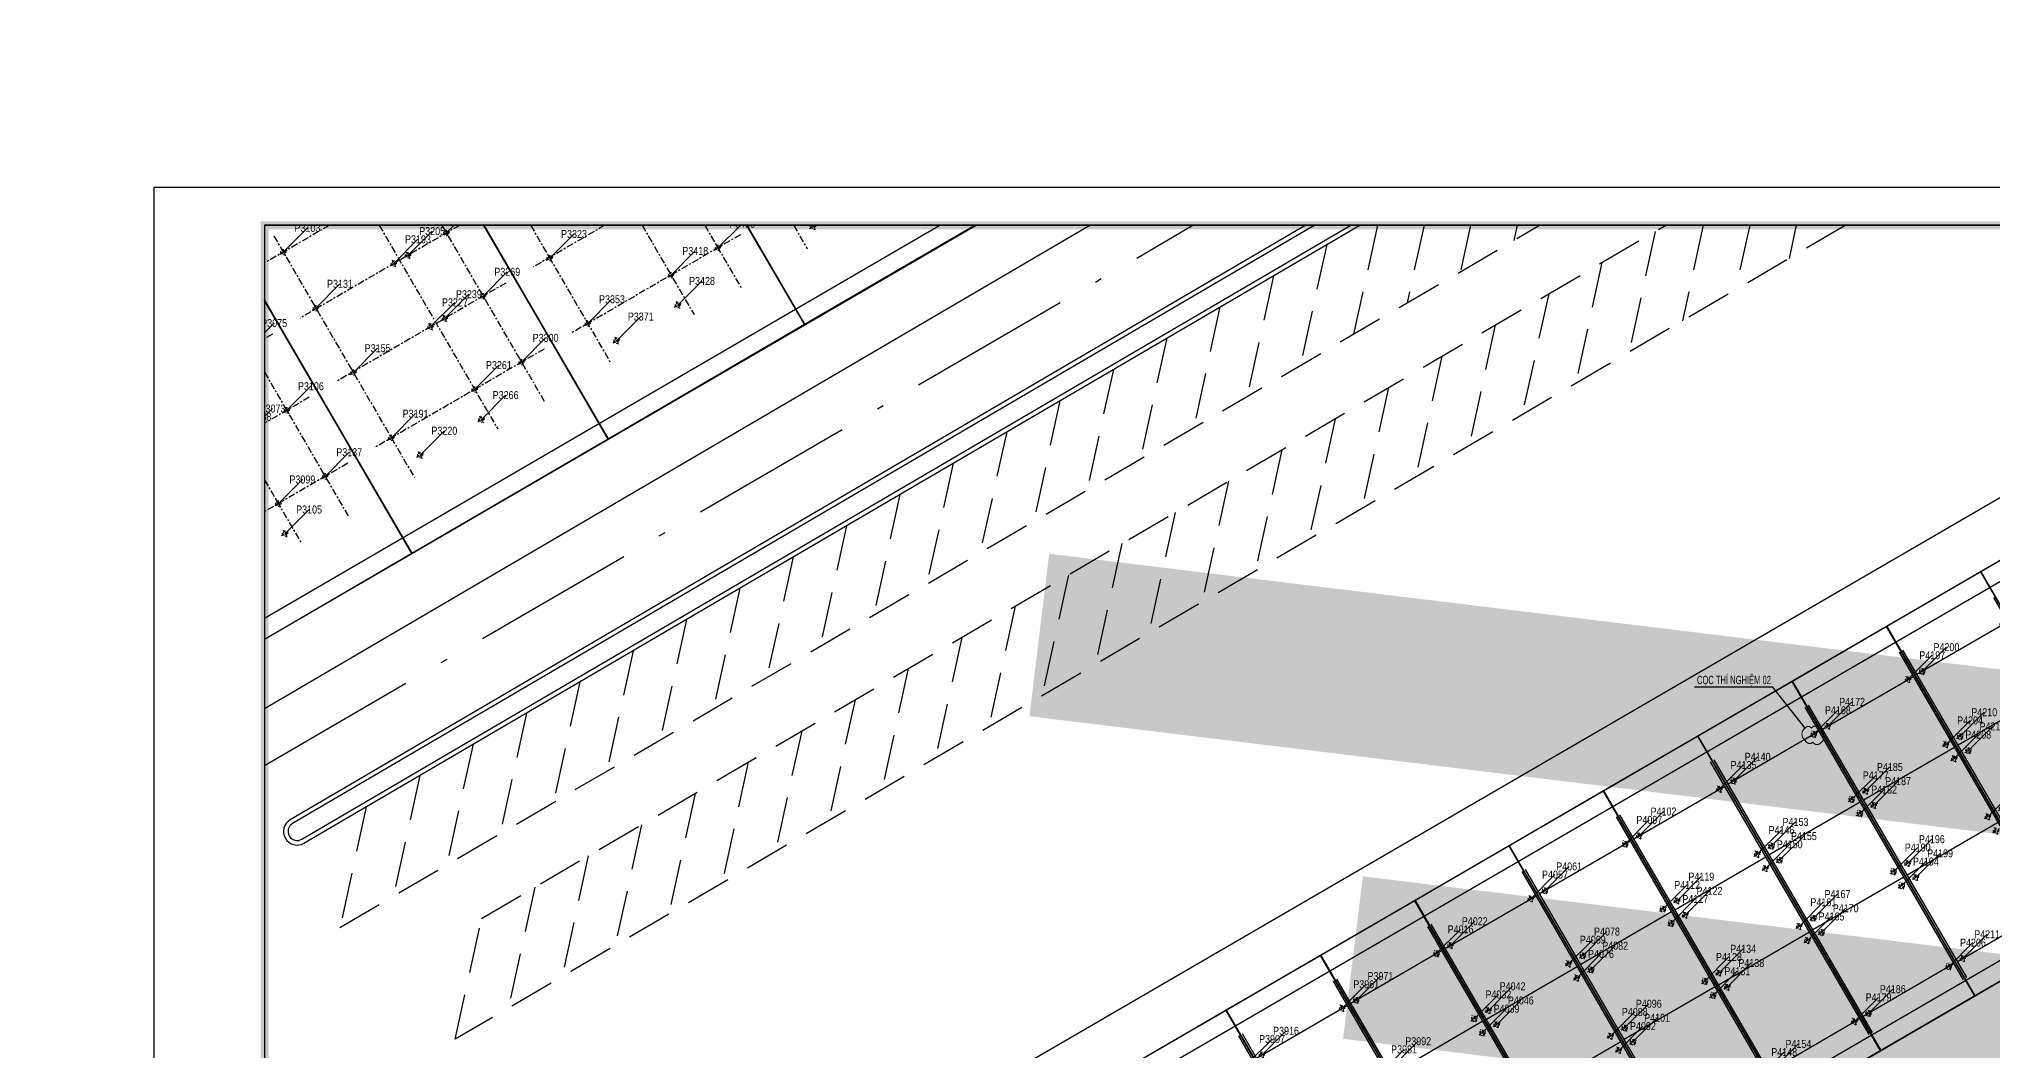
# Model space of a CAD drawing. Header units: millimetres. Extents: x 0 to 571985, y 0 to 2066666.
# Drawn here: x 568563.4 to 568670.9, y 2065752.9 to 2065808.6 of the extents above; entities that cross this region are included whole.
import ezdxf
from ezdxf.enums import TextEntityAlignment as Align
from ezdxf.xclip import XClip

# ---------------------------------------------------------------- set-up
doc = ezdxf.new("R2010")
doc.units = ezdxf.units.MM
for name, pattern in [('ACAD_ISO10W100', [18.5, 12, -3, 0.5, -3]), ('CENTER', [3, 1.5, -0.5, 0.5, -0.5]), ('CENTER2', [1.125, 0.75, -0.125, 0.125, -0.125]), ('HIDDEN', [0.75, 0.5, -0.25]), ('Xref Grid (A1)$0$CENTER2', [1.125, 0.75, -0.125, 0.125, -0.125])]:
    doc.linetypes.add(name, pattern=pattern)
for name, color, linetype in [('01.AXIS', 160, 'CENTER2'), ('BoThamCo', 94, 'Continuous'), ('CDC.01.AXIS', 160, 'CENTER2'), ('ChiaLo', 128, 'CENTER'), ('datOBt', 42, 'Continuous'), ('datOlienke', 42, 'Continuous'), ('datTruog', 134, 'Continuous'), ('ghi_chu', 7, 'Continuous'), ('KCS_DIM', 1, 'Continuous'), ('LogDg', 7, 'Continuous'), ('loKBT', 42, 'Continuous'), ('LoLK', 6, 'Continuous'), ('RANHGIOI', 2, 'HIDDEN'), ('TimDg', 222, 'Continuous'), ('ViaHeS', 32, 'Continuous'), ('Xref Grid (A1)$0$01.AXIS', 160, 'Xref Grid (A1)$0$CENTER2')]:
    doc.layers.add(name, color=color, linetype=linetype)
for name, color, linetype, lineweight in [('A-KY HIEU', 34, 'Continuous', 20), ('A-NET THAY', 125, 'Continuous', 18), ('A-TEXT', 7, 'Continuous', 18), ('boDnv', 54, 'Continuous', 25), ('E- RANH GIOI', 1, 'CENTER', 13), ('E- THAY', 9, 'Continuous', 20), ('kata_text', 254, 'Continuous', 30)]:
    doc.layers.add(name, color=color, linetype=linetype, lineweight=lineweight)
doc.styles.add('AA - Arial - Regular', font='arial.ttf', dxfattribs={"height": 250})
doc.styles.add('Arial', font='arial.ttf')
doc.styles.add('avantH', font='', dxfattribs={"height": 10})
doc.styles.add('kata_dim', font='vnrms.shx', dxfattribs={"width": 0.66, "oblique": 7})
doc.styles.add('kata_text', font='arial.ttf', dxfattribs={"width": 0.8})
doc.styles.add('rms', font='romans.shx', dxfattribs={"width": 0.7, "bigfont": 'vns.shx'})
doc.styles.get('avantH').set_extended_font_data('.VnAvantH')
doc.linetypes.add('ADL', pattern='A,0.125,-0.15,["++",rms,S=0.5,R=0,X=0,Y=-0.2245],-1.35,1.125', length=2.75)
doc.dimstyles.new('DIM_1-75_CNC', dxfattribs={"dimscale": 0.75, "dimtxt": 220, "dimasz": 80, "dimexe": 60, "dimexo": 0, "dimgap": 50, "dimtad": 1, "dimdec": 0, "dimzin": 0, "dimdsep": 46, "dimtxsty": 'Arial', "dimblk1": 'ARCHTICK', "dimblk2": 'ARCHTICK', "dimsah": 1, "dimcen": 150, "dimdle": 60, "dimclrd": 256, "dimclre": 256, "dimclrt": 9, "dimadec": 0, "dimazin": 0, "dimtfac": 1, "dimtdec": 0, "dimtix": 1, "dimtmove": 2, "dimatfit": 3, "dimldrblk": 'ARCHTICK', "dimfxl": 1, "dimtvp": 0.833333, "dimtolj": 1, "dimtzin": 0, "dimlwd": -1, "dimarcsym": 0})
doc.dimstyles.new('kata_dim_iso', dxfattribs={"dimtxt": 2.5, "dimasz": 1.5, "dimexe": 1.5, "dimexo": 2.5, "dimtad": 1, "dimdec": 0, "dimzin": 0, "dimdsep": 46, "dimtxsty": 'kata_dim', "dimblk": 'kata_block_ArchTick', "dimcen": 0.09, "dimdle": 1.2, "dimclrd": 8, "dimclre": 8, "dimclrt": 3, "dimadec": 0, "dimazin": 0, "dimtfac": 1, "dimtdec": 0, "dimtix": 1, "dimtofl": 0, "dimtmove": 0, "dimatfit": 3, "dimfxl": 3.75, "dimfxlon": 1, "dimtolj": 1, "dimtzin": 0, "dimarcsym": 0})

# ---------------------------------------------------------------- blocks, each defined once
blk = doc.blocks.new('NEN')
at = {"layer": 'boDnv', "color": 10, "linetype": 'ADL', "ltscale": 0.25}
for points in [[(348.48, 150.34), (305.78, 227.8), (296.99, 230.43), (285.1, 224.17), (143.11, 162.28), (141.06, 156.62), (188.79, 61.18), (194.58, 59.4), (346.76, 144.32)], [(359.51, 130.35), (389.04, 76.78), (387.31, 70.75), (232.19, -15.8), (226.4, -14.02), (199.01, 40.75), (200.9, 46.9), (353.52, 132.06)], [(230.39, -76.65), (232.25, -70.42), (219.17, -44.26), (213.44, -42.55), (99.38, -108.91), (97.52, -115.13), (110.61, -141.29), (116.33, -143)], [(263.05, -132.01), (256.94, -119.78), (251.21, -118.07), (145.66, -179.4), (154.7, -194.96)], [(270.4, -156.65), (272.26, -150.42), (266.19, -138.28), (158.22, -201.01), (167.26, -216.58)]]:
    blk.add_lwpolyline(points, close=True, dxfattribs=at)
at = {"layer": 'BoThamCo'}
blk.add_lwpolyline([(349.56, 150.46), (306.46, 228.64), (296.88, 231.51), (284.67, 225.08), (142.32, 163.03), (139.97, 156.56), (188.09, 60.35), (194.69, 58.32), (347.61, 143.64)], close=True, dxfattribs=at)
blk.add_lwpolyline([(236.23, -85.11), (141.35, -140.64, 0.413287), (141.17, -141.32, 0.415141), (141.86, -141.5), (236.74, -85.97, -0.433604), (246.19, -88.78), (251.15, -98.7, 0.432664), (251.84, -98.91, 0.396001), (252.04, -98.25), (247.08, -88.33, 0.433604)], format="xyb", close=True, dxfattribs=at)
at = {"layer": 'ChiaLo', "ltscale": 5}
for points in [[(103.18, -128.68), (226.59, -56.87)], [(191.14, -100.64), (171.02, -66.07)], [(180.33, -106.93), (160.22, -72.35)], [(169.53, -113.21), (149.41, -78.64)], [(158.72, -119.5), (138.61, -84.93)], [(147.92, -125.79), (127.8, -91.21)], [(137.11, -132.07), (117, -97.5)], [(244.26, -144.08), (234.21, -126.79)], [(239.07, -147.1), (229.03, -129.8)], [(264.37, -132.4), (154.34, -196.33)], [(233.88, -150.11), (223.84, -132.82)], [(228.7, -153.12), (218.65, -135.83)], [(266.61, -136.88), (156.85, -200.65)], [(223.51, -156.14), (213.46, -138.84)], [(218.32, -159.15), (208.27, -141.86)], [(213.13, -162.17), (203.09, -144.87)], [(207.95, -165.18), (197.9, -147.89)], [(202.76, -168.19), (192.71, -150.9)]]:
    blk.add_lwpolyline(points, dxfattribs=at)
at = {"layer": 'datOBt'}
blk.add_lwpolyline([(231.24, -77.31), (233.32, -70.33), (219.87, -43.42), (213.31, -41.47), (98.53, -108.24), (96.45, -115.23), (109.9, -142.13), (116.46, -144.09)], close=True, dxfattribs=at)
at = {"layer": 'datOlienke'}
for points in [[(264.37, -132.4), (257.64, -118.95), (251.08, -116.99), (144.29, -179.04), (154.34, -196.33)], [(271.25, -157.31), (273.34, -150.33), (266.61, -136.88), (156.85, -200.65), (166.9, -217.94)]]:
    blk.add_lwpolyline(points, close=True, dxfattribs=at)
at = {"layer": 'datTruog', "linetype": 'ByBlock'}
blk.add_lwpolyline([(360.18, 131.19), (390.11, 76.9), (388.16, 70.08), (232.3, -16.89), (225.7, -14.85), (197.94, 40.67), (200.06, 47.57), (353.4, 133.14)], close=True, dxfattribs=at)
at = {"layer": 'LogDg'}
for points in [[(34.3, -348.77, -0.124666), (14.11, -339.77, 0.262937), (-5.33, -336.77, -0.009345), (-40.96, -349.47), (-145.87, -384.68, 0.405257), (-155.46, -403.23), (-146.56, -432.72), (-158.05, -436.19), (-166.57, -407.94, 0.423227), (-185.7, -398.05), (-272.08, -427.04, 0.40652), (-277.18, -436.96), (-262.95, -483.4), (-271.55, -486.03), (-285.59, -440.23, 0.421949), (-295.79, -434.99), (-422.26, -477.44, 0.346831), (-427.68, -485.73), (-426.66, -497.25, 0.109851), (-417.21, -527.05), (-422.4, -530.06, -0.109851), (-432.64, -497.78), (-433.19, -491.51, 0.484967), (-443.71, -484.63), (-484.2, -498.22, 0.36701), (-492.23, -511.51), (-484.4, -560.01), (-490.33, -560.97), (-497.43, -516.92, 0.457512), (-512.89, -507.39), (-525.34, -511.31, 0.375227), (-533.55, -524.8, 0.049445), (-523.25, -562.12), (-518.4, -576.58), (-525.52, -578.96), (-530.31, -564.66, -0.044276), (-540.22, -530.04, 0.448349), (-555.61, -520.86), (-568.85, -525.04), (-576.07, -502.15), (-552.39, -494.68, 0.333336), (-544, -482.98), (-545.86, -397.31, 0.120559), (-570, -307.2), (-621.98, -219.71, 0.334943), (-635.36, -214.24), (-686.93, -227.85), (-689.8, -216.98), (-647.96, -205.93, 0.498191), (-640.7, -188.2), (-654.38, -165.18, -0.144979), (-668.85, -108.06), (-659.85, 118.23, 0.428088), (-671.92, 130.71), (-689.22, 130.58), (-689.3, 141.83), (-670.34, 141.97, 0.400474), (-658.44, 153.49), (-657.83, 168.9), (-656.06, 189.37), (-648.59, 188.73), (-650.34, 168.43), (-650.89, 154.68, 0.425345), (-638.92, 142.2), (-621.61, 142.33, 0.402651), (-609.71, 153.94), (-609.39, 163.86, -0.019867), (-608.23, 179.94), (-606.8, 192.65), (-600.84, 191.98), (-602.26, 179.27, 0.019867), (-603.39, 163.66), (-603.68, 154.8, 0.425871), (-591.59, 142.41), (-548.36, 142.73), (-548.28, 131.48), (-592.89, 131.16, 0.401789), (-604.79, 119.58), (-607.75, 35.57, -0.005984), (-607.98, 30.72, 0.462462), (-599.18, 22.29), (-555.38, 26.8), (-554.76, 20.83), (-603.24, 15.84, 0.355613), (-610.38, 8.69), (-613.79, -24.84, 0.475348), (-605.01, -33.61), (-508.27, -23.64, 0.016072), (-476.81, -19.37, 0.37392), (-470.14, -11.26), (-470.7, 9.35), (-464.71, 9.51), (-464.24, -7.65, 0.461916), (-454.75, -15.29), (-421.58, -8.99, 0.020567), (-382.01, 0.22), (-299.76, 22.96, 0.415004), (-292.8, 35.29), (-296.97, 50.22), (-285.41, 53.45), (-281.22, 38.44, 0.413423), (-268.92, 31.49), (-169.97, 58.86, 0.427702), (-164.5, 69.05), (-169.62, 84.75), (-163.92, 86.62), (-158.48, 69.96, 0.400853), (-148.74, 64.73), (-123.9, 71.6, 0.437327), (-113.79, 91.17), (-114.46, 93.01), (-128.55, 136.15), (-105.74, 143.6), (-91.77, 100.83), (-90.91, 98.47, 0.429754), (-70.96, 89.77, 0.001079), (-63.93, 92.77, 0.001474), (-62.34, 93.45), (-47.53, 99.91, 0.386536), (-43.13, 109.73), (-48.3, 125.57), (-42.6, 127.44), (-38.08, 113.59, 0.442444), (-27.27, 108.74), (111.62, 169.28, 0.414214), (115.75, 179.81), (109.36, 194.48), (114.86, 196.88), (121.25, 182.21, 0.414214), (131.78, 178.07), (252.97, 230.89), (276.87, 241.31), (291.58, 249.06, 0.419837), (295.27, 261.37), (290.95, 269.2), (301.46, 274.99), (306.06, 266.65, 0.408717), (318.14, 263.03), (326.55, 267.46), (332.15, 256.84), (324.23, 252.66, 0.419466), (320.55, 240.35), (397.09, 101.52, 0.433643), (408.41, 98.65), (440.79, 119.39), (444.02, 114.33), (410.43, 92.81, 0.395048), (407.74, 82.21), (451.06, 3.64, -0.005576), (472.22, -35.78, 0.422017), (490.07, -41.12), (502.99, -33.92), (514.67, -54.89), (500.3, -62.89, 0.404193), (495.05, -80.18), (502.5, -94.71), (491.82, -100.19), (485.09, -87.06, 0.424556), (467.19, -81.64), (316.16, -165.91), (307.21, -171.12, 0.396001), (304.07, -181.61), (326.15, -225.74), (318.1, -229.77), (296.73, -187.04, 0.432664), (285.55, -183.7), (178.07, -246.15, 0.389772), (174.86, -256.49), (194.1, -297.13), (188.68, -299.69), (170.23, -260.73, 0.439085), (158.98, -257.24), (145.5, -265.07, -0.013452), (97.7, -291.15, 0.262926), (86.85, -307.56, -0.162068), (76.02, -333.84, 0.270323), (72.32, -353.65), (79.98, -375.07), (57.38, -383.16), (49.72, -361.74, 0.270325), (34.3, -348.77)], [(191.76, -50.53), (96.92, -106.11, 0.395833), (93.78, -116.61), (107.23, -143.49, 0.432836), (118.41, -146.83), (234.31, -79, 0.395833), (237.44, -68.5), (223.99, -41.62, 0.432836), (212.82, -38.28), (191.76, -50.53)], [(236.11, -84.89), (141.23, -140.43, 0.413287), (140.96, -141.45, 0.415141), (141.98, -141.72), (236.87, -86.19, -0.433604), (245.96, -88.89), (250.92, -98.81, 0.432664), (251.97, -99.12, 0.396001), (252.26, -98.14), (247.3, -88.22, 0.433604), (236.11, -84.89)], [(49.54, -260.07, -0.269945), (34.09, -247.15), (23, -216.48, -0.362457), (26.5, -206.84), (119.68, -152.63, -0.414384), (136.1, -156.97), (142.22, -167.51, 0.414214), (153.16, -170.41), (250.59, -113.8, -0.432664), (261.77, -117.14), (278.8, -151.19, -0.396001), (275.66, -161.69), (133.44, -244.32, -0.012999), (88.37, -268.96, -0.278117), (67.77, -267.56, 0.110848), (49.54, -260.07)]]:
    blk.add_lwpolyline(points, format="xyb", dxfattribs=at)
for points in [[(309.75, 235.09, 0.408612), (297.68, 238.71), (282.07, 230.49), (138.65, 167.97, 0.429738), (134.69, 157.06), (183.99, 58.49, 0.427514), (195.04, 55.08), (351.71, 142.5, 0.412716), (354.82, 153.35)], [(392.27, 68.94, 0.412716), (395.37, 79.78), (365.44, 134.08, 0.415712), (354.54, 137.2), (197.1, 49.35, 0.401037), (193.84, 38.79), (221.6, -16.72, 0.427514), (232.66, -20.13)]]:
    blk.add_lwpolyline(points, format="xyb", close=True, dxfattribs=at)
at = {"layer": 'loKBT'}
for points in [[(191.88, -77.07), (181.08, -83.35), (191.14, -100.64), (201.94, -94.36)], [(149.41, -78.64), (138.61, -84.93), (148.67, -102.21), (159.47, -95.93)], [(181.08, -83.35), (170.27, -89.64), (180.33, -106.93), (191.14, -100.64)], [(138.61, -84.93), (127.8, -91.21), (137.86, -108.5), (148.67, -102.21)], [(170.27, -89.64), (159.47, -95.93), (169.53, -113.21), (180.33, -106.93)], [(127.8, -91.21), (117, -97.5), (127.06, -114.78), (137.86, -108.5)], [(159.47, -95.93), (148.67, -102.21), (158.72, -119.5), (169.53, -113.21)], [(148.67, -102.21), (137.86, -108.5), (147.92, -125.79), (158.72, -119.5)], [(137.86, -108.5), (127.06, -114.78), (137.11, -132.07), (147.92, -125.79)], [(127.06, -114.78), (116.25, -121.07), (126.31, -138.36), (137.11, -132.07)]]:
    blk.add_lwpolyline(points, close=True, dxfattribs=at)
at = {"layer": 'LoLK'}
for points in [[(239.4, -123.77), (234.21, -126.79), (244.26, -144.08), (249.45, -141.07)], [(234.21, -126.79), (229.03, -129.8), (239.07, -147.1), (244.26, -144.08)], [(229.03, -129.8), (223.84, -132.82), (233.88, -150.11), (239.07, -147.1)], [(223.84, -132.82), (218.65, -135.83), (228.7, -153.12), (233.88, -150.11)], [(218.65, -135.83), (213.46, -138.84), (223.51, -156.14), (228.7, -153.12)], [(213.46, -138.84), (208.27, -141.86), (218.32, -159.15), (223.51, -156.14)], [(208.27, -141.86), (203.09, -144.87), (213.13, -162.17), (218.32, -159.15)], [(203.09, -144.87), (197.9, -147.89), (207.95, -165.18), (213.13, -162.17)], [(197.9, -147.89), (192.71, -150.9), (202.76, -168.19), (207.95, -165.18)], [(192.71, -150.9), (187.52, -153.92), (197.57, -171.21), (202.76, -168.19)]]:
    blk.add_lwpolyline(points, close=True, dxfattribs=at)
at = {"layer": 'RANHGIOI', "color": 1, "ltscale": 9, "const_width": 1}
blk.add_lwpolyline([(460, -51.3, 0.006594), (435.29, -5.05), (303.08, 234.77), (284.67, 225.08), (-55.99, 76.59), (-56.84, 76.22, -0.005137), (-90.74, 62.09), (-377.22, -17.13, -0.020567), (-418.23, -26.68), (-463.44, -35.26, -0.021218), (-506.42, -41.54), (-623.64, -53.62), (-626.46, -70.88, 0.128574), (-620.42, -135.36), (-615.5, -148.86, 0.039408), (-607.14, -167.19), (-594.17, -190.55), (-547.57, -259.49, -0.11987), (-522.7, -326.4), (-507.92, -451.95), (-504.47, -473.28), (-499.27, -471.64), (-50.48, -321.02, 0.050684), (130.42, -239.14), (301.32, -139.84)], format="xyb", close=True, dxfattribs=at)
at = {"layer": 'TimDg', "linetype": 'ACAD_ISO10W100', "ltscale": 0.75}
for points in [[(283.91, 294.4), (445.8, 0.74, -0.007517), (474.04, -52.35), (508.79, -120.12, 0.000278)], [(-618.46, -41.02), (-507.65, -29.6, 0.021218), (-465.68, -23.47), (-420.46, -14.89, 0.020567), (-380.42, -5.57), (-94.61, 73.47, 0.005041), (-61.57, 87.25, 0.001474), (-59.94, 87.95), (279.47, 235.9), (307.9, 250.87)], [(-358.63, -282.04), (-15.32, -166.82, 0.050829), (-9.78, -164.31), (222.74, -29.04)]]:
    blk.add_lwpolyline(points, format="xyb", dxfattribs=at)
for points in [[(335.55, -254.6), (124.1, 168.18)], [(185.14, 46.12), (365.35, 146.67)], [(9.15, -213.46), (246.06, -75.63)]]:
    blk.add_lwpolyline(points, dxfattribs=at)
at = {"layer": 'ViaHeS', "elevation": 0}
blk.add_lwpolyline([(-483.36, -504.27), (-441.21, -490.12), (-436.03, -493.51), (-435.63, -498.04, 0.109851), (-424.99, -531.56), (-414.62, -525.54, -0.109851), (-423.67, -496.98), (-424.34, -489.45), (-420, -483.01), (-295.25, -441.14), (-289.04, -444.33), (-275.85, -487.35), (-258.64, -482.08), (-271.97, -438.6), (-268.7, -432.23), (-181.63, -403.01), (-172.97, -407.49), (-163.79, -437.92), (-140.81, -430.99), (-150.21, -399.85), (-145.6, -390.92), (-39.03, -355.15, 0.008545), (-6.24, -343.52, -0.249193), (12.38, -345.96, 0.09975), (30.77, -354.18, -0.256949), (45.21, -366.96), (51.73, -385.18), (85.63, -373.05), (79.11, -354.83, -0.256949), (82.17, -335.79, 0.136918), (92.61, -310.44, -0.249193), (103.31, -295.02, 0.012659), (148.51, -270.26), (162.16, -262.33), (168.62, -264.34), (185.97, -300.98), (196.81, -295.84), (179.03, -258.29), (181.22, -251.26), (287.38, -189.57), (293.94, -191.53), (314.07, -231.78), (330.17, -223.73), (309.54, -182.47), (311.62, -175.49), (319.13, -171.13), (408.28, -121.39), (412.27, -122.59), (434.35, -165.32), (442.35, -161.19), (420.14, -118.2), (421.38, -114.07), (470.33, -86.76), (479.64, -89.58), (486.48, -102.92), (507.84, -91.97), (500.5, -77.65), (503.42, -68.02), (517.59, -60.13), (500.08, -28.68), (486.97, -35.97), (477.62, -33.17, 0.0056), (456.31, 6.54), (412.32, 86.32), (414.12, 93.4), (444.83, 113.07), (439.98, 120.65), (409.77, 101.3), (403.14, 102.98), (327.71, 239.79), (330.52, 249.19), (334.95, 251.53), (323.75, 272.77), (318.93, 270.23), (309.35, 273.1), (306.71, 277.89), (285.7, 266.3), (288.11, 261.92), (285.3, 252.53), (274.27, 246.72), (129.39, 183.57), (122.81, 186.16), (117.61, 198.07), (106.61, 193.28), (111.81, 181.36), (109.22, 174.78), (26.33, 138.65), (-29.87, 114.15), (-36, 116.91), (-39.75, 128.37), (-51.15, 124.64), (-47.05, 112.09), (-50.09, 105.34), (-75.92, 94.08), (-84.51, 97.94), (-100.03, 145.47), (-134.25, 134.29), (-118.66, 86.53), (-123.23, 78.01), (-150.26, 70.53), (-156.63, 73.95), (-161.07, 87.55), (-172.48, 83.82), (-168.21, 70.75), (-171.47, 64.67), (-269.55, 37.54), (-275.71, 41.03), (-279.63, 55.06), (-302.75, 48.6), (-298.84, 34.63), (-302.32, 28.48), (-383.61, 6, -0.020567), (-422.7, -3.1), (-456.25, -9.47), (-461.3, -5.4), (-461.71, 9.6), (-473.7, 9.27), (-473.24, -7.64), (-478.03, -13.49, -0.015955), (-508.88, -17.67), (-606.15, -27.69), (-610.61, -23.23), (-607.49, 7.46), (-602.01, 12.95), (-554.45, 17.85), (-555.68, 29.79), (-600.45, 25.17), (-605.04, 29.65, 0.007073), (-604.76, 35.47), (-601.91, 116.09), (-594.67, 123.14), (-548.22, 123.48), (-548.42, 150.73), (-593.42, 150.4), (-600.49, 157.35, -0.027886), (-599.28, 178.94), (-597.86, 191.65), (-609.78, 192.99), (-611.21, 180.28, 0.019867), (-612.39, 163.96), (-612.6, 157.39), (-619.82, 150.34), (-639.32, 150.2), (-647, 158.13), (-646.6, 168.2), (-644.85, 188.41), (-659.8, 189.7), (-661.57, 169.14), (-662.01, 158.02), (-670.33, 149.97), (-689.36, 149.83), (-689.16, 122.58), (-671.42, 122.71), (-663.74, 114.78), (-672.6, -107.91, 0.144979), (-657.6, -167.1), (-644.69, -188.84), (-648.34, -197.76), (-691.84, -209.24), (-684.89, -235.59), (-633.86, -222.12), (-622.04, -226.95), (-573.26, -309.06, -0.120474), (-549.61, -397.39), (-547.84, -478.9), (-555.3, -489.31), (-577.88, -496.43), (-567.05, -530.76), (-552.74, -526.25), (-543.71, -531.72, 0.042979), (-533.84, -565.93), (-529.07, -580.15), (-514.85, -575.39), (-519.72, -560.85, -0.045576), (-529.32, -527.17), (-523.01, -516.87), (-508.25, -512.21), (-500.46, -517.02), (-493.29, -561.45), (-481.44, -559.53), (-488.88, -513.41), (-483.36, -504.27)], format="xyb", dxfattribs=at)
at = {"layer": 'ViaHeS'}
for points in [[(284.67, 225.08), (142.32, 163.03), (139.97, 156.56), (188.09, 60.35), (194.69, 58.32), (347.61, 143.64), (349.56, 150.46), (306.46, 228.64), (296.88, 231.51)], [(360.18, 131.19), (390.11, 76.9), (388.16, 70.08), (232.3, -16.89), (225.7, -14.85), (197.94, 40.67), (200.06, 47.57), (353.4, 133.14)], [(231.24, -77.31), (233.32, -70.33), (219.87, -43.42), (213.31, -41.47), (98.53, -108.24), (96.45, -115.23), (109.9, -142.13), (116.46, -144.09)], [(266.61, -136.88), (264.37, -132.4), (154.34, -196.33), (156.85, -200.65)]]:
    blk.add_lwpolyline(points, close=True, dxfattribs=at)
at = {"layer": 'ViaHeS', "linetype": 'HIDDEN', "ltscale": 5}
blk.add_lwpolyline([(145.41, -139.71), (143.96, -146.35), (239.39, -90.5, -0.433604), (241.49, -91.13), (246.16, -100.46), (247.86, -92.68)], format="xyb", dxfattribs=at)
for points in [[(227.58, -91.63), (226.12, -98.27)], [(224.64, -93.34), (223.19, -99.99)], [(241.38, -98.73), (239.68, -106.51), (237.23, -101.62), (150.3, -152.5), (151.75, -145.85), (239.32, -94.6), (241.38, -98.73)], [(221.71, -95.06), (220.26, -101.7)], [(218.77, -96.78), (217.32, -103.42)], [(233.91, -97.77), (232.46, -104.41)], [(215.84, -98.5), (214.39, -105.14)], [(230.98, -99.48), (229.52, -106.13)], [(212.9, -100.21), (211.45, -106.86)], [(209.97, -101.93), (208.52, -108.57)], [(228.04, -101.2), (226.59, -107.85)], [(225.11, -102.92), (223.66, -109.56)], [(207.04, -103.65), (205.58, -110.29)], [(222.17, -104.64), (220.72, -111.28)], [(204.1, -105.37), (202.65, -112.01)], [(219.24, -106.35), (217.79, -113)], [(201.17, -107.08), (199.71, -113.73)], [(216.3, -108.07), (214.85, -114.71)], [(198.23, -108.8), (196.78, -115.44)], [(195.3, -110.52), (193.85, -117.16)], [(213.37, -109.79), (211.92, -116.43)], [(210.44, -111.51), (208.98, -118.15)], [(192.36, -112.23), (190.91, -118.88)], [(207.5, -113.22), (206.05, -119.87)], [(189.43, -113.95), (187.98, -120.59)], [(204.57, -114.94), (203.12, -121.58)], [(186.5, -115.67), (185.04, -122.31)], [(201.63, -116.66), (200.18, -123.3)], [(183.56, -117.39), (182.11, -124.03)], [(180.63, -119.1), (179.17, -125.75)], [(198.7, -118.38), (197.25, -125.02)], [(195.76, -120.09), (194.31, -126.74)], [(177.69, -120.82), (176.24, -127.46)], [(192.83, -121.81), (191.38, -128.45)], [(174.76, -122.54), (173.31, -129.18)], [(189.9, -123.53), (188.44, -130.17)], [(171.82, -124.26), (170.37, -130.9)], [(186.96, -125.24), (185.51, -131.89)], [(168.89, -125.97), (167.44, -132.62)], [(165.96, -127.69), (164.5, -134.33)], [(184.03, -126.96), (182.58, -133.61)], [(181.09, -128.68), (179.64, -135.32)], [(163.02, -129.41), (161.57, -136.05)], [(178.16, -130.4), (176.71, -137.04)], [(160.09, -131.13), (158.63, -137.77)], [(175.22, -132.11), (173.77, -138.76)], [(157.15, -132.84), (155.7, -139.49)], [(172.29, -133.83), (170.84, -140.47)], [(154.22, -134.56), (152.77, -141.2)], [(151.28, -136.28), (149.83, -142.92)], [(169.36, -135.55), (167.9, -142.19)], [(166.42, -137.27), (164.97, -143.91)], [(148.35, -137.99), (146.9, -144.64)], [(163.49, -138.98), (162.04, -145.63)], [(160.55, -140.7), (159.1, -147.34)], [(157.62, -142.42), (156.17, -149.06)], [(154.68, -144.14), (153.23, -150.78)]]:
    blk.add_lwpolyline(points, dxfattribs=at)
at = {"layer": 'ViaHeS'}
blk.add_lwpolyline([(271.25, -157.31), (273.34, -150.33), (257.64, -118.95), (251.08, -116.99), (144.29, -179.04), (131.63, -157.24), (122.06, -154.71), (31.36, -207.48), (28.74, -214.7), (38.58, -241.92, 0.256594), (53.04, -254.64, -0.085173), (69.01, -261.18, 0.265195), (88.81, -261.99, 0.012088), (130.42, -239.14)], format="xyb", close=True, dxfattribs=at)
at = {"layer": 'ghi_chu', "style": 'avantH', "width": 0.85}
blk.add_text('®\xadêng nguyÔn xu©n linh (míi - qh 24m)', height=3.5, rotation=298.8683, dxfattribs=at).set_placement((360.79, 192.23, 0))
at = {"layer": 'ghi_chu', "style": 'avantH'}
for s, p in [('trung t©m thÓ thao khu vùc', (245.6, 143.18)), ('diÖn tÝch 19820.40 m2', (245.6, 139.18))]:
    blk.add_text(s, height=2, dxfattribs=at).set_placement(p, align=Align.CENTER)
blk = doc.blocks.new('NEN B')
at = {"layer": 'datOlienke'}
for points in [[(6.57, 25), (7.51, 40.01), (2.82, 45), (-120.69, 45), (-120.69, 25)], [(0, 0), (5.31, 4.99), (6.25, 20), (-120.69, 20), (-120.69, 0)]]:
    blk.add_lwpolyline(points, close=True, dxfattribs=at)
at = {"layer": 'LoLK'}
for points in [[(-64.69, 45), (-70.69, 45), (-70.69, 25), (-64.69, 25)], [(-58.69, 45), (-64.69, 45), (-64.69, 25), (-58.69, 25)], [(-52.69, 45), (-58.69, 45), (-58.69, 25), (-52.69, 25)], [(-46.69, 45), (-52.69, 45), (-52.69, 25), (-46.69, 25)], [(-40.69, 45), (-46.69, 45), (-46.69, 25), (-40.69, 25)], [(-34.69, 45), (-40.69, 45), (-40.69, 25), (-34.69, 25)], [(-28.69, 45), (-34.69, 45), (-34.69, 25), (-28.69, 25)], [(-22.69, 45), (-28.69, 45), (-28.69, 25), (-22.69, 25)], [(-16.69, 45), (-22.69, 45), (-22.69, 25), (-16.69, 25)], [(-10.69, 45), (-16.69, 45), (-16.69, 25), (-10.69, 25)]]:
    blk.add_lwpolyline(points, close=True, dxfattribs=at)
blk = doc.blocks.new('A$C758D662A')
at = {"linetype": 'HIDDEN', "ltscale": 500}
for radius in [300, 200]:
    blk.add_circle((0, 0), radius, dxfattribs=at)
at = {"layer": 'CDC.01.AXIS', "ltscale": 200}
for p, q in [((437, 0), (-437, 0)), ((0, 437), (0, -437))]:
    blk.add_line(p, q, dxfattribs=at)
blk = doc.blocks.new('pile Plan')
at = {"xscale": 0.5, "yscale": 0.5, "zscale": 0.5}
for p in [(340, 14779), (5440.000004, 14779), (340, 9630), (5440.000004, 9630), (340, 8730), (5440.000004, 8730), (340, 5040), (340, 4140), (5440.000004, 5040), (5440.000004, 4140), (340, -1), (5440.000004, -1)]:
    blk.add_blockref('A$C758D662A', p, dxfattribs=at)
blk = doc.blocks.new('a1 sao - 2')
at = {"layer": 'Xref Grid (A1)$0$01.AXIS', "ltscale": 500}
for p, q in [((0.11, -1.09), (0.11, -18.43)), ((0.11, -2.11), (5.89, -2.11)), ((5.89, -1.09), (5.89, -18.43)), ((0.11, -7.62), (5.89, -7.62)), ((0.11, -12.39), (5.89, -12.39)), ((0.11, -16.89), (5.89, -16.89))]:
    blk.add_line(p, q, dxfattribs=at)
at = {"xscale": 0.001, "yscale": 0.001, "zscale": 0.001}
blk.add_blockref('pile Plan', (0.11, -16.89), dxfattribs=at)
blk = doc.blocks.new('a5 sao - 2')
at = {"layer": 'Xref Grid (A1)$0$01.AXIS', "ltscale": 500}
for p, q in [((-5.89, -1.09), (-5.89, -18.43)), ((-5.89, -2.11), (-0.11, -2.11)), ((-0.11, -1.09), (-0.11, -18.43)), ((-5.89, -7.62), (-0.11, -7.62)), ((-5.89, -12.39), (-0.11, -12.39)), ((-5.89, -16.89), (-0.11, -16.89))]:
    blk.add_line(p, q, dxfattribs=at)
at = {"xscale": 0.001, "yscale": 0.001, "zscale": 0.001}
blk.add_blockref('pile Plan', (-5.89, -16.89), dxfattribs=at)
blk = doc.blocks.new('MB TANG 2 BT1')
at = {"layer": '01.AXIS', "ltscale": 500}
for p, q in [((7195672, 840351), (7195672, 824990)), ((7200972, 840351), (7200972, 824990)), ((7203952, 840351), (7203952, 824990)), ((7205388, 839327), (7194643, 839327)), ((7205388, 835727), (7194643, 835727)), ((7205388, 831707), (7194643, 831707)), ((7205388, 827507), (7194643, 827507))]:
    blk.add_line(p, q, dxfattribs=at)
at = {"extrusion": (0, -2.11758e-22, -1), "xscale": 0.5, "yscale": 0.5, "zscale": -0.5}
for p in [(-7195672, 839327), (-7203952, 839327), (-7195672, 835767), (-7203952, 835727), (-7195672, 831667), (-7203952, 831707), (-7195672, 827507), (-7203952, 827507), (-7196562, 825897), (-7200462, 825897)]:
    blk.add_blockref('A$C758D662A', p, dxfattribs=at)
at = {"extrusion": (0, 0, -1), "xscale": 0.4999999999999999, "yscale": 0.4999999999999999, "zscale": -0.5, "rotation": 90}
for p in [(-7200972, 839327), (-7200612, 835727), (-7201512, 835727), (-7200612, 831707), (-7201512, 831707), (-7200972, 827507)]:
    blk.add_blockref('A$C758D662A', p, dxfattribs=at)
blk = doc.blocks.new('NEN BT 2')
at = {"layer": 'loKBT'}
for points in [[(-98.24, 42.92), (-110.74, 42.91), (-110.72, 22.91), (-98.22, 22.92)], [(-85.74, 42.93), (-98.24, 42.92), (-98.22, 22.92), (-85.72, 22.93)], [(-73.24, 42.94), (-85.74, 42.93), (-85.72, 22.93), (-73.22, 22.94)], [(-110.72, 22.91), (-123.22, 22.9), (-123.2, 2.9), (-110.7, 2.91)], [(-98.22, 22.92), (-110.72, 22.91), (-110.7, 2.91), (-98.2, 2.92)], [(-85.72, 22.93), (-98.22, 22.92), (-98.2, 2.92), (-85.7, 2.93)], [(-73.22, 22.94), (-85.72, 22.93), (-85.7, 2.93), (-73.2, 2.94)], [(-60.72, 22.95), (-73.22, 22.94), (-73.2, 2.94), (-60.7, 2.95)], [(-48.22, 22.96), (-60.72, 22.95), (-60.7, 2.95), (-48.2, 2.96)], [(-35.72, 22.97), (-48.22, 22.96), (-48.2, 2.96), (-35.7, 2.97)]]:
    blk.add_lwpolyline(points, close=True, dxfattribs=at)
blk = doc.blocks.new('kata_block_ArchTick')
at = {"color": 8}
blk.add_line((1, 0), (-1, 0), dxfattribs=at)
at = {"color": 8, "const_width": 0.15}
blk.add_lwpolyline([(-0.5, -0.5), (0.5, 0.5)], dxfattribs=at)
blk = doc.blocks.new('A$C33BC4D2A')
at = {"layer": 'A-KY HIEU', "color": 0, "const_width": 1.02}
blk.add_lwpolyline([(14.35, -292.1), (14.35, -4.9), (414.98, -4.9), (414.98, -292.1)], close=True, dxfattribs=at)
at = {"layer": 'Defpoints', "color": 125}
blk.add_lwpolyline([(0, -297), (420, -297), (420, 0), (0, 0)], close=True, dxfattribs=at)
blk = doc.blocks.new('_ArchTick')
at = {"color": 0, "linetype": 'ByBlock', "const_width": 0.15}
blk.add_lwpolyline([(-0.5, -0.5), (0.5, 0.5)], dxfattribs=at)
blk = doc.blocks.new('*U101')
at = {"color": 0, "ltscale": 0.8, "style": 'kata_text', "width": 0.8}
blk.add_attdef('TEN', text='', height=2.2, dxfattribs=at).set_placement((6.67, 6.67), align=Align.MIDDLE_CENTER)
at = {"color": 0, "ltscale": 0.8, "style": 'kata_text', "width": 0.8, "flags": 1}
blk.add_attdef('CHU_THICH', text='', height=2.2, dxfattribs=at).set_placement((0, 0), align=Align.MIDDLE_CENTER)
at = {"layer": 'Defpoints'}
blk.add_leader([(0, 0), (6.67, 6.67)], dimstyle='kata_dim_iso', override={"dimasz": 0.6, "dimgap": 0.625, "dimtad": 0}, dxfattribs=at)
blk = doc.blocks.new('A$C7EE856B3')
at = {"layer": 'kata_text', "xscale": 0.2, "yscale": 0.2, "zscale": 0.2}
for p, values in [((219.1, -173.85, 0), {'TEN': 'P3241'}), ((239.27, -173.49, 0), {'TEN': 'P3541'}), ((210.13, -174.9, 0), {'TEN': 'P3103'}), ((216.21, -175.53, 0), {'TEN': 'P3193'}), ((216.99, -175.08, 0), {'TEN': 'P3205'}), ((224.79, -175.24, 0), {'TEN': 'P3323'}), ((234.04, -174.67, 0), {'TEN': 'P3456'}), ((231.46, -176.17, 0), {'TEN': 'P3418'}), ((221.12, -177.32, 0), {'TEN': 'P3269'}), ((211.92, -177.98, 0), {'TEN': 'P3131'}), ((219.01, -178.55, 0), {'TEN': 'P3239'}), ((226.88, -178.83, 0), {'TEN': 'P3353'}), ((231.83, -177.82, 0), {'TEN': 'P3428'}), ((218.24, -179, 0), {'TEN': 'P3227'}), ((228.46, -179.78, 0), {'TEN': 'P3371'}), ((208.3, -180.14, 0), {'TEN': 'P3075'}), ((223.23, -180.95, 0), {'TEN': 'P3300'}), ((213.99, -181.52, 0), {'TEN': 'P3155'}), ((220.66, -182.45, 0), {'TEN': 'P3261'}), ((210.32, -183.61, 0), {'TEN': 'P3106'}), ((221.03, -184.1, 0), {'TEN': 'P3266'}), ((207.43, -185.29, 0), {'TEN': 'P3058'}), ((208.21, -184.84, 0), {'TEN': 'P3073'}), ((216.08, -185.12, 0), {'TEN': 'P3191'}), ((217.66, -186.06, 0), {'TEN': 'P3220'}), ((212.43, -187.24, 0), {'TEN': 'P3137'}), ((209.85, -188.74, 0), {'TEN': 'P3099'}), ((210.22, -190.39, 0), {'TEN': 'P3105'}), ((300.27, -197.96, 0), {'TEN': 'P4200'}), ((299.49, -198.41, 0), {'TEN': 'P4197'}), ((294.3, -201.43, 0), {'TEN': 'P4168'}), ((295.08, -200.97, 0), {'TEN': 'P4172'}), ((301.57, -201.99, 0), {'TEN': 'P4204'}), ((302.35, -201.54, 0), {'TEN': 'P4210'}), ((302.8, -202.32, 0), {'TEN': 'P4212'}), ((302.02, -202.77, 0), {'TEN': 'P4208'}), ((289.11, -204.44, 0), {'TEN': 'P4135'}), ((289.89, -203.99, 0), {'TEN': 'P4140'}), ((297.16, -204.55, 0), {'TEN': 'P4185'}), ((296.38, -205.01, 0), {'TEN': 'P4177'}), ((297.61, -205.33, 0), {'TEN': 'P4187'}), ((296.84, -205.79, 0), {'TEN': 'P4182'}), ((303.88, -205.96, 0), {'TEN': 'P4215'}), ((283.93, -207.46, 0), {'TEN': 'P4097'}), ((284.71, -207, 0), {'TEN': 'P4102'}), ((291.97, -207.57, 0), {'TEN': 'P4153'}), ((291.2, -208.02, 0), {'TEN': 'P4146'}), ((291.65, -208.8, 0), {'TEN': 'P4150'}), ((292.43, -208.35, 0), {'TEN': 'P4155'}), ((299.47, -208.52, 0), {'TEN': 'P4196'}), ((279.52, -210.02, 0), {'TEN': 'P4061'}), ((298.69, -208.98, 0), {'TEN': 'P4190'}), ((299.14, -209.75, 0), {'TEN': 'P4194'}), ((299.92, -209.3, 0), {'TEN': 'P4199'}), ((278.74, -210.47, 0), {'TEN': 'P4057'}), ((286.01, -211.04, 0), {'TEN': 'P4112'}), ((286.79, -210.58, 0), {'TEN': 'P4119'}), ((286.46, -211.81, 0), {'TEN': 'P4117'}), ((287.24, -211.36, 0), {'TEN': 'P4122'}), ((293.5, -211.99, 0), {'TEN': 'P4161'}), ((294.28, -211.54, 0), {'TEN': 'P4167'}), ((274.33, -213.03, 0), {'TEN': 'P4022'}), ((293.95, -212.77, 0), {'TEN': 'P4165'}), ((294.73, -212.32, 0), {'TEN': 'P4170'}), ((273.55, -213.48, 0), {'TEN': 'P4016'}), ((280.82, -214.05, 0), {'TEN': 'P4069'}), ((281.6, -213.6, 0), {'TEN': 'P4078'}), ((301.73, -214.21, 0), {'TEN': 'P4206'}), ((302.51, -213.75, 0), {'TEN': 'P4211'}), ((281.27, -214.83, 0), {'TEN': 'P4076'}), ((282.05, -214.38, 0), {'TEN': 'P4082'}), ((288.31, -215, 0), {'TEN': 'P4128'}), ((289.09, -214.55, 0), {'TEN': 'P4134'}), ((289.54, -215.33, 0), {'TEN': 'P4138'}), ((269.14, -216.05, 0), {'TEN': 'P3971'}), ((288.77, -215.78, 0), {'TEN': 'P4131'}), ((268.36, -216.5, 0), {'TEN': 'P3961'}), ((275.63, -217.06, 0), {'TEN': 'P4032'}), ((276.41, -216.61, 0), {'TEN': 'P4042'}), ((276.86, -217.39, 0), {'TEN': 'P4046'}), ((296.54, -217.22, 0), {'TEN': 'P4179'}), ((297.32, -216.77, 0), {'TEN': 'P4186'}), ((276.08, -217.84, 0), {'TEN': 'P4039'}), ((283.13, -218.02, 0), {'TEN': 'P4088'}), ((283.9, -217.57, 0), {'TEN': 'P4096'}), ((284.36, -218.34, 0), {'TEN': 'P4101'}), ((263.18, -219.51, 0), {'TEN': 'P3907'}), ((263.95, -219.06, 0), {'TEN': 'P3916'}), ((271.22, -219.63, 0), {'TEN': 'P3992'}), ((283.58, -218.8, 0), {'TEN': 'P4092'}), ((270.44, -220.08, 0), {'TEN': 'P3981'}), ((291.35, -220.23, 0), {'TEN': 'P4148'}), ((292.13, -219.78, 0), {'TEN': 'P4154'})]:
    blk.add_blockref('*U101', p, dxfattribs=at).add_auto_attribs(values)

msp = doc.modelspace()

# ---------------------------------------------------------------- block references
at = {"layer": 'boDnv', "extrusion": (-2.4685e-06, 4.62064e-06, 1)}
ref = msp.add_blockref('NEN', (568697.48, 2066371.7, 8.14), dxfattribs=at)
XClip(ref).set_block_clipping_path([(-95.7748162709, -416.20828746), (591.9650857092, 169.550739368)])

# ---------------------------------------------------------------- next in the draw order: block references
ref = msp.add_blockref('NEN', (568435.98, 2065906.08, 8.14), dxfattribs=at)
XClip(ref).set_block_clipping_path([(139.8082110254, -229.5883792969), (283.7756855394, -107.7363903257)])

# ---------------------------------------------------------------- next in the draw order: linework, layer by layer
at = {"layer": 'E- RANH GIOI'}
msp.add_lwpolyline([(568575.79, 2065676.49), (568719.76, 2065676.49), (568719.76, 2065798.34), (568575.79, 2065798.34)], close=True, dxfattribs=at)

# ---------------------------------------------------------------- next in the draw order: block references
at = {"layer": 'A-NET THAY', "extrusion": (-2.4685e-06, 4.62064e-06, 1)}
ref = msp.add_blockref('a1 sao - 2', (568669.87, 2065755.97, 8.14), dxfattribs=dict(at, xscale=-1, rotation=210.1574367624477))
XClip(ref).set_block_clipping_path([(-121.2718589145, 21.4593704799), (3.2093647127, 93.7854285934), (64.4250946224, -11.573679354), (-60.0561290046, -83.8997374675)])
ref = msp.add_blockref('a1 sao - 2', (568669.87, 2065755.97, 8.14), dxfattribs=dict(at, rotation=210.1574367624476))
XClip(ref).set_block_clipping_path([(121.2718589141, 21.4593704792), (-3.2093647129, 93.7854285927), (-64.4250946229, -11.5736793547), (60.0561290041, -83.8997374682)])
ref = msp.add_blockref('a5 sao - 2', (568675.06, 2065758.98, 8.14), dxfattribs=dict(at, rotation=210.1574367624476))
XClip(ref).set_block_clipping_path([(127.2718589141, 21.4593704781), (2.7906352871, 93.7854285915), (-58.4250946229, -11.5736793559), (66.0561290041, -83.8997374694)])
ref = msp.add_blockref('a5 sao - 2', (568654.31, 2065746.92, 8.14), dxfattribs=dict(at, rotation=210.1574367624476))
XClip(ref).set_block_clipping_path([(103.2718589141, 21.4593704781), (-21.2093647129, 93.7854285915), (-82.4250946229, -11.5736793559), (42.0561290041, -83.8997374694)])
ref = msp.add_blockref('a5 sao - 2', (568664.68, 2065752.95, 8.14), dxfattribs=dict(at, xscale=-1, rotation=210.1574367624477))
XClip(ref).set_block_clipping_path([(-115.2718589145, 21.4593704799), (9.2093647127, 93.7854285934), (70.4250946224, -11.573679354), (-54.0561290046, -83.8997374675)])
ref = msp.add_blockref('a5 sao - 2', (568633.55, 2065734.87, 8.14), dxfattribs=dict(at, rotation=210.1574367624476))
XClip(ref).set_block_clipping_path([(79.2718589141, 21.4593704792), (-45.2093647129, 93.7854285927), (-106.4250946229, -11.5736793547), (18.0561290041, -83.8997374682)])
ref = msp.add_blockref('a1 sao - 2', (568649.12, 2065743.91, 8.14), dxfattribs=dict(at, rotation=210.1574367624476))
XClip(ref).set_block_clipping_path([(97.2718589141, 21.4593704792), (-27.2093647129, 93.7854285927), (-88.4250946229, -11.5736793547), (36.0561290041, -83.8997374682)])
ref = msp.add_blockref('a1 sao - 2', (568649.12, 2065743.91, 8.14), dxfattribs=dict(at, xscale=-1, rotation=210.1574367624477))
XClip(ref).set_block_clipping_path([(-97.2718589145, 21.459370479), (27.2093647127, 93.7854285925), (88.4250946224, -11.573679355), (-36.0561290046, -83.8997374685)])
ref = msp.add_blockref('a5 sao - 2', (568643.93, 2065740.9, 8.14), dxfattribs=dict(at, xscale=-1, rotation=210.1574367624477))
XClip(ref).set_block_clipping_path([(-91.2718589145, 21.459370479), (33.2093647127, 93.7854285925), (94.4250946224, -11.573679355), (-30.0561290046, -83.8997374685)])
at = {"layer": 'E- RANH GIOI', "xscale": 0.4242857142857144, "yscale": 0.4242857142857144, "zscale": 0.4242857142857144}
msp.add_blockref('A$C33BC4D2A', (568569.71, 2065800.42), dxfattribs=at)
at = {"layer": 'E- RANH GIOI'}
ref = msp.add_blockref('A$C7EE856B3', (568366.69, 2065971.77, 0), dxfattribs=at)
XClip(ref).set_block_clipping_path([(209.1006087874, -295.284384931), (353.0680833018, -173.43239596)])
at = {"layer": 'E- THAY', "extrusion": (-5.03699e-06, 3.92783e-06, 1)}
ref = msp.add_blockref('MB TANG 2 BT1', (574390.01, 2070154.88, 5.25), dxfattribs=dict(at, xscale=0.0009999984845417231, yscale=0.0009999984845417231, zscale=0.0009999984845417231, rotation=210.1906980358134))
XClip(ref).set_block_clipping_path([(7277662.9380555153, 947080.5246703625), (7153223.5334506035, 1019478.9439902306), (7091946.5580604076, 914155.2310578823), (7216385.962665081, 841756.8117382526)])
ref = msp.add_blockref('MB TANG 2 BT1', (562811.7, 2061471.7, 5.25), dxfattribs=dict(at, xscale=0.0009999984845417223, yscale=0.0009999984845417223, zscale=0.0009999984845417223, rotation=30.19069803581363))
XClip(ref).set_block_clipping_path([(7096740.6654281616, 735793.2892062664), (7221180.070032835, 663394.8698863983), (7282457.0454232693, 768718.5828187466), (7158017.6408185959, 841117.0021386147)])
ref = msp.add_blockref('MB TANG 2 BT1', (574379.21, 2070148.6, 5.25), dxfattribs=dict(at, xscale=0.0009999984845417231, yscale=0.0009999984845417231, zscale=0.0009999984845417231, rotation=210.1906980358134))
XClip(ref).set_block_clipping_path([(7265162.937713623, 947080.5246713161), (7140723.5331087112, 1019478.9439911842), (7079446.5577185154, 914155.231058836), (7203885.9623231888, 841756.8117392063)])
ref = msp.add_blockref('MB TANG 2 BT1', (562800.9, 2061465.41, 5.25), dxfattribs=dict(at, xscale=0.0009999984845417223, yscale=0.0009999984845417223, zscale=0.0009999984845417223, rotation=30.19069803581363))
XClip(ref).set_block_clipping_path([(7109240.6654293537, 735793.2892072201), (7233680.0700340271, 663394.869887352), (7294957.0454244614, 768718.5828197002), (7170517.640819788, 841117.0021395683)])
ref = msp.add_blockref('MB TANG 2 BT1', (574368.4, 2070142.31, 5.25), dxfattribs=dict(at, xscale=0.0009999984845417231, yscale=0.0009999984845417231, zscale=0.0009999984845417231, rotation=210.1906980358134))
XClip(ref).set_block_clipping_path([(7252662.9373705387, 947080.5246725082), (7128223.5327656269, 1019478.9439923763), (7066946.5573754311, 914155.2310600281), (7191385.9619801044, 841756.8117403984)])
ref = msp.add_blockref('MB TANG 2 BT1', (562790.09, 2061459.13, 5.25), dxfattribs=dict(at, xscale=0.0009999984845417223, yscale=0.0009999984845417223, zscale=0.0009999984845417223, rotation=30.19069803581363))
XClip(ref).set_block_clipping_path([(7121740.666115284, 735793.2892081738), (7246180.0707199574, 663394.8698883057), (7307457.0461103916, 768718.5828206539), (7183017.6415057182, 841117.002140522)])
ref = msp.add_blockref('MB TANG 2 BT1', (562779.29, 2061452.84, 5.25), dxfattribs=dict(at, xscale=0.0009999984845417223, yscale=0.0009999984845417223, zscale=0.0009999984845417223, rotation=30.19069803581363))
XClip(ref).set_block_clipping_path([(7134240.666115284, 735793.2892081738), (7258680.0707199574, 663394.8698883057), (7319957.0461103916, 768718.5828206539), (7195517.6415057182, 841117.002140522)])
ref = msp.add_blockref('MB TANG 2 BT1', (562757.68, 2061440.27, 5.25), dxfattribs=dict(at, xscale=0.0009999984845417223, yscale=0.0009999984845417223, zscale=0.0009999984845417223, rotation=30.19069803581363))
XClip(ref).set_block_clipping_path([(7159240.6668002605, 735793.2892093658), (7283680.0714049339, 663394.8698894978), (7344957.0467953682, 768718.582821846), (7220517.6421906948, 841117.0021417141)])
ref = msp.add_blockref('MB TANG 2 BT1', (562768.49, 2061446.56, 5.25), dxfattribs=dict(at, xscale=0.0009999984845417223, yscale=0.0009999984845417223, zscale=0.0009999984845417223, rotation=30.19069803581363))
XClip(ref).set_block_clipping_path([(7146740.6668002605, 735793.2892072201), (7271180.0714049339, 663394.869887352), (7332457.0467953682, 768718.5828197002), (7208017.6421906948, 841117.0021395683)])
at = {"layer": 'loKBT', "extrusion": (-5.03699e-06, 3.92783e-06, 1)}
ref = msp.add_blockref('NEN BT 2', (568670.24, 2065827.17, 5.25), dxfattribs=dict(at, xscale=0.9999984845417221, yscale=0.9999984845417221, zscale=0.9999984845417221, rotation=30.19069803581366))
XClip(ref).set_block_clipping_path([(-157.4150402995, -82.7492769703), (-32.975635695, -155.1476962902), (28.3013396955, -49.823983358), (-96.1380649093, 22.5744359619)])
at = {"layer": 'LoLK', "extrusion": (-2.4685e-06, 4.62064e-06, 1)}
ref = msp.add_blockref('NEN B', (568707.23, 2065748.76, 8.14), dxfattribs=dict(at, rotation=30.15743676244771))
XClip(ref).set_block_clipping_path([(-149.9591587621, 3.5406295208), (-25.4779351351, -68.7854285927), (35.7377947748, 36.5736793547), (-88.7434288524, 108.8997374682)])

# ---------------------------------------------------------------- next in the draw order: block references
at = {"layer": 'boDnv', "extrusion": (-2.4685e-06, 4.62064e-06, 1)}
ref = msp.add_blockref('NEN', (568306.13, 2065625.3, 8.14), dxfattribs=at)
XClip(ref).set_block_clipping_path([(271.6948113668, -154.4057308182), (463.651444052, 8.0635878104)])

# ---------------------------------------------------------------- next in the draw order: linework, layer by layer
at = {"layer": 'E- RANH GIOI', "elevation": 0}
msp.add_lwpolyline([(568660.52, 2065770.69, 0.520567), (568660.52, 2065770.03, 0.520567), (568660.95, 2065769.91, 0.520567), (568661.41, 2065769.91, 0.520567), (568661.47, 2065770.24, 0.520567), (568661.32, 2065770.69, 0.520567), (568660.87, 2065770.69, 0.520567)], format="xyb", close=True, dxfattribs=at)

# ---------------------------------------------------------------- next in the draw order: texts
at = {"layer": 'A-TEXT', "color": 4, "style": 'AA - Arial - Regular', "width": 0.65}
msp.add_text('CỌC THÍ NGHIỆM 02', height=0.4582, dxfattribs=at).set_placement((568656.61, 2065773.34, 0), align=Align.MIDDLE_CENTER)

# ---------------------------------------------------------------- next in the draw order: leaders
at = {"layer": 'KCS_DIM'}
for points in [[(568660.52, 2065770.69, 0), (568658.75, 2065772.95, 0), (568654.43, 2065772.95, 0)], [(568677.77, 2065752.95, 0), (568676, 2065755.21, 0), (568671.68, 2065755.21, 0)], [(568608.64, 2065740.55), (568606.88, 2065742.8), (568602.55, 2065742.8)], [(568636.27, 2065728.84, 0), (568634.5, 2065731.1, 0), (568630.18, 2065731.1, 0)]]:
    msp.add_leader(points, dimstyle='DIM_1-75_CNC', override={"dimgap": 50, "dimtad": 0, "dimfxl": 3.75, "dimfxlon": 1, "dimtfill": 1}, dxfattribs=at)

doc.saveas('drawing.dxf')
